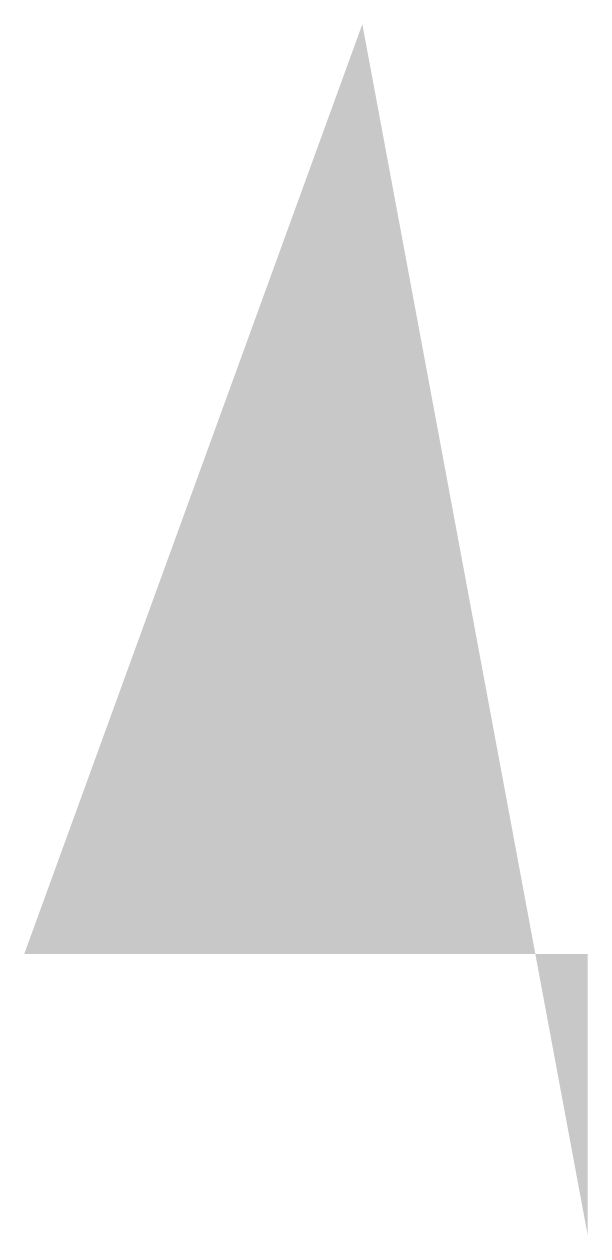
# Model space of a CAD drawing. Extents: x 0 to 2, y 0 to 4.3.
import ezdxf

# ---------------------------------------------------------------- set-up
doc = ezdxf.new("R2010")
doc.units = 0

msp = doc.modelspace()

# ---------------------------------------------------------------- linework, layer by layer
at = {"layer": 'trace', "color": 7}
msp.add_trace([(1.2, 4.3, 1.9), (2, 0), (0, 1), (2, 1)], dxfattribs=at)

doc.saveas('drawing.dxf')
